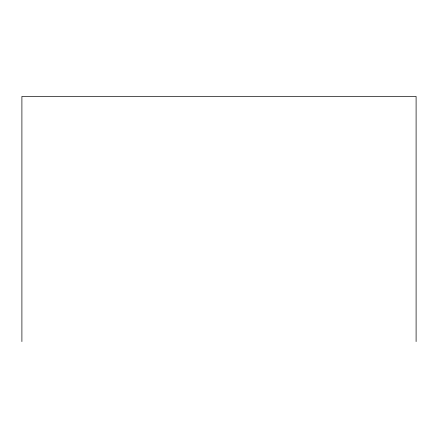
<?xml version="1.0" encoding="UTF-8"?>
<svg xmlns="http://www.w3.org/2000/svg" width="438" height="438" viewBox="0 0 438 438"><rect width="100%" height="100%" fill="white"/><g stroke="black" fill="none" stroke-linecap="round" stroke-linejoin="round"><path stroke-width="0.66" d="M416.1 341.58L416.1 96.42L21.9 96.42L21.9 341.58"/></g></svg>
